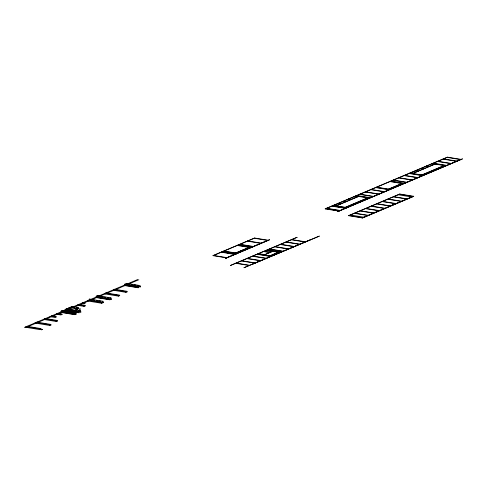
<?xml version="1.0" encoding="UTF-8"?>
<svg xmlns="http://www.w3.org/2000/svg" width="487" height="487" viewBox="0 0 487 487"><rect width="100%" height="100%" fill="white"/><g stroke="black" fill="none" stroke-linecap="round" stroke-linejoin="round"><path stroke-width="0.73" d="M362.468 217.975L413.743 196.304L399.742 194.009L348.473 215.68L362.468 217.975L413.743 196.304M81.944 303.243L82.06 303.133M43.982 319.216L45.571 318.522L57.265 320.44L57.454 320.994L56.242 321.505L44.548 319.594L44.354 319.04L45.815 319.277M37.322 322.035L35.788 322.662L35.983 323.21L49.765 325.468L50.977 324.957L50.788 324.403L37.006 322.144L37.201 322.698L50.977 324.957M71.199 307.912L71.023 308.046M97.297 296.705L97.163 296.766M62.439 310.542L60.875 311.205L61.325 312.496L74.675 314.687L76.24 314.024L75.789 312.733L62.439 310.542L62.89 311.838L76.24 314.024M68.594 308.813L67.109 308.569L64.85 309.525L65.301 310.816L79.174 312.782L65.824 310.596L65.368 309.306L66.524 309.495M72.24 306.402L68.241 308.088L68.697 309.385L74.602 310.353L78.602 308.661L78.151 307.37L72.24 306.402L72.691 307.693L78.602 308.661M89.596 299.968L88.092 300.607L88.317 301.088L101.667 303.273L103.408 302.537L102.952 301.246L89.608 299.061L89.084 299.28L89.535 300.57L102.885 302.762M97.589 295.682L96.024 296.346L96.481 297.636L109.831 299.822L111.395 299.164L110.939 297.874L97.589 295.682L98.045 296.973L111.395 299.164M126.401 284.14L125.183 284.651L140.53 286.843L140.079 285.552L126.73 283.367L124.471 284.323L124.922 285.613L138.271 287.799L138.795 287.58L138.338 286.289M66.78 309.342L65.562 309.86L80.909 312.051L80.458 310.761L75.266 309.909M68.697 308.533L71.912 307.175M24.35 327.447L137.675 279.538M26.006 326.844L27.272 326.266M34.297 323.295L34.851 323.094M49.942 316.672L50.502 316.459M52.085 315.771L50.867 316.282L51.062 316.836L54.952 317.475L56.169 316.964L55.975 316.41L52.085 315.771L52.273 316.325L56.169 316.964M56.547 313.914L56.352 314.06M57.996 313.269L56.784 313.786L56.973 314.334L60.869 314.973L62.08 314.462L61.892 313.908L57.996 313.269L58.19 313.823L62.08 314.462M66.396 309.793L65.989 309.963M67.176 309.428L67.571 309.233M68.764 308.721L71.979 307.358M77.835 304.941L79.119 304.338L85.03 305.306L85.225 305.86L84.008 306.378L78.097 305.41L77.902 304.856M82.394 302.963L83.624 302.433L84.854 302.634L85.042 303.188L83.831 303.705L82.601 303.504L82.406 302.951L83.636 303.151L83.831 303.705M87.216 300.978L87.581 300.82M89.9 299.87L90.308 299.688M97.023 296.796L96.657 296.954L96.962 296.887M113.55 289.783L113.739 290.337L125.92 292.334L127.137 291.823L126.943 291.269L114.762 289.272L113.702 289.838M60.4 312.453L60.729 312.398M87.453 300.96L87.794 300.814M88.549 300.497L88.141 300.637M66.463 309.963L66.774 309.775M25.61 327.599L138.838 279.733M98.727 297.697L99.251 297.478M78.151 307.37L76.149 307.346M102.812 298.367L103.329 298.147M104.541 298.653L105.058 298.434M80.458 310.761L78.456 310.736M102.434 301.465L102.952 301.246M110.421 298.093L110.939 297.874M108.619 299.322L109.143 299.097M213.087 255.675L254.798 238.04M119.729 295.639L106.379 293.454L106.184 292.9L104.967 293.411L105.162 293.965L118.511 296.157L119.729 295.639L119.534 295.085L106.05 292.973M325.298 208.905L447.65 157.179M41.133 329.121L27.351 326.862L27.162 326.308L40.938 328.567L41.133 329.121L39.916 329.632L26.14 327.374L25.945 326.82M223.436 252.272L224.653 251.755M239.945 245.29L241.162 244.778M336.164 205.794L358.408 196.389M412.635 173.463L434.879 164.058M336.377 205.831L358.627 196.425M412.848 173.5L435.098 164.095M227.624 252.96L228.841 252.443M244.133 245.978L245.351 245.466M229.28 253.228L230.497 252.716M245.789 246.252L247.006 245.734M233.468 253.916L234.685 253.404M235.209 253.179L249.46 247.159M249.983 246.933L251.195 246.422M235.422 253.216L249.673 247.189M235.641 253.252L249.892 247.226M344.814 207.517L368.099 197.673M421.279 175.186L444.57 165.343M345.027 207.553L368.318 197.704M388.023 189.309L402.274 183.289M421.498 175.223L444.789 165.379M388.236 189.346L402.487 183.325M226.437 257.86L268.148 240.225M338.648 211.096L461 159.371M348.692 215.717L399.961 194.045M264.161 254.859L272.501 251.329M264.374 254.896L272.72 251.365M269.348 256.016L278.734 252.047M269.567 256.052L278.948 252.083M270.9 256.265L280.281 252.303M362.036 217.908L413.311 196.231M45.528 318.583L45.766 319.076L57.454 320.994M65.179 310.529L64.868 310.578M461.219 159.401L447.437 157.143L325.085 208.868L338.867 211.127M447.133 157.398L460.477 159.59M443.566 158.908L456.916 161.094M443.048 159.127L456.398 161.313M438.008 161.258L451.358 163.443M437.484 161.477L450.834 163.669M433.4 163.206L446.749 165.391M432.882 163.425L446.226 165.61M432.359 163.644L444.047 165.562M431.835 163.869L434.361 164.277M426.886 165.957L429.406 166.371M426.362 166.183L428.883 166.597M421.322 168.313L423.842 168.727M420.798 168.532L423.325 168.946M415.758 170.663L418.284 171.077M415.241 170.882L417.761 171.296M410.632 172.83L413.153 173.244M410.115 173.049L421.803 174.967M409.591 173.269L422.941 175.46M409.068 173.494L422.418 175.679M404.636 175.363L417.986 177.554M404.119 175.588L417.462 177.773M399.078 177.718L412.422 179.904M398.555 177.938L411.905 180.123M393.514 180.068L406.864 182.254M392.991 180.287L406.341 182.473M390.994 181.134L404.344 183.319M390.471 181.353L403.82 183.538M389.953 181.572L401.751 183.508M376.743 187.16L388.541 189.09M376.22 187.379L389.57 189.565M375.702 187.598L389.052 189.784M371.271 189.473L384.62 191.659M399.437 194.264L412.787 196.45M370.747 189.693L384.097 191.878M398.22 194.776L411.57 196.967M365.707 191.823L379.056 194.009M393.788 196.651L407.138 198.836M365.183 192.042L378.533 194.234M393.271 196.87L406.615 199.061M360.143 194.173L373.492 196.364M359.625 194.392L372.975 196.584M388.23 199L401.574 201.192M387.707 199.226L401.057 201.411M356.928 195.537L370.278 197.722M356.411 195.756L369.761 197.941M355.887 195.975L367.582 197.892M355.364 196.194L357.89 196.608M354.585 196.523L357.105 196.937M382.666 201.356L396.016 203.542M354.061 196.748L356.587 197.162M382.143 201.575L395.493 203.761M349.021 198.879L351.547 199.293M377.102 203.706L390.452 205.891M348.503 199.098L351.024 199.512M376.585 203.925L389.935 206.111M343.463 201.228L345.983 201.642M371.544 206.056L384.894 208.241M342.939 201.448L345.46 201.862M371.021 206.275L384.371 208.466M337.899 203.578L340.419 203.992M337.375 203.797L339.902 204.211M365.981 208.406L379.33 210.597M365.463 208.625L378.807 210.816M334.161 205.161L336.687 205.575M333.644 205.38L345.332 207.298M333.12 205.599L346.47 207.785M332.597 205.818L345.947 208.01M332.341 205.928L345.685 208.119M360.423 210.755L373.773 212.947M331.817 206.153L345.167 208.339M359.899 210.981L373.249 213.166M326.777 208.284L340.127 210.469M354.859 213.111L368.209 215.297M326.253 208.503L339.603 210.688M325.821 208.686L339.171 210.871M354.335 213.33L367.685 215.516M350.427 214.98L363.777 217.172M349.209 215.498L362.559 217.683M310.852 239.567L243.896 267.747L319.411 236.073L252.455 264.252M291.987 239.586L305.337 241.771M291.463 239.805L304.813 241.99M286.423 241.936L299.773 244.121M285.906 242.155L299.249 244.346M268.367 240.261L254.585 238.003L212.874 255.638L226.656 257.897M254.275 238.259L267.625 240.45M280.865 244.285L294.215 246.477M280.342 244.511L293.691 246.696M247.932 240.943L261.282 243.129M247.414 241.162L260.764 243.348M275.301 246.641L288.651 248.827M274.778 246.86L288.127 249.046M269.737 248.991L283.087 251.176M240.024 244.285L253.374 246.471M269.22 249.21L282.57 251.395M239.507 244.504L252.856 246.696M238.289 245.022L251.639 247.207M267.564 249.91L280.914 252.096M237.766 245.241L251.115 247.426M267.04 250.129L280.39 252.321M237.248 245.46L248.936 247.378M249.368 247.445L250.592 247.646M266.523 250.348L278.211 252.266M265.999 250.574L271.977 251.554M264.179 251.341L270.157 252.321M263.656 251.56L269.64 252.54M243.372 249.983L244.602 250.184M242.855 250.202L244.078 250.403M258.7 253.66L264.678 254.64M258.177 253.879L269.871 255.797M257.653 254.098L271.003 256.284M257.136 254.317L270.486 256.509M224.038 251.042L235.726 252.96M236.158 253.033L237.388 253.234M253.057 256.04L266.407 258.232M223.515 251.268L236.865 253.453M222.997 251.487L236.341 253.672M252.534 256.265L265.884 258.451M221.78 251.998L235.13 254.19M221.256 252.217L234.606 254.409M247.493 258.396L260.843 260.582M246.97 258.615L260.32 260.801M213.61 255.456L226.96 257.641M241.936 260.746L255.279 262.931M241.412 260.965L254.762 263.157M236.372 263.096L249.721 265.287M235.848 263.315L249.198 265.506M128.434 283.951L129.919 284.195M131.399 284.438L132.884 284.682M134.363 284.925L135.849 285.163M137.334 285.406L138.813 285.65M140.53 286.843L127.18 284.658L126.73 283.367M138.795 287.58L125.445 285.394L124.995 284.098M127.137 291.823L114.956 289.826L114.762 289.272M100.036 296.388L97.071 295.907L97.522 297.198L110.872 299.383M101.521 296.632L103.001 296.875M104.486 297.119L105.971 297.362M107.45 297.606L108.936 297.849M97.698 296.315L96.548 296.126L96.998 297.417L110.348 299.602M90.57 299.523L92.049 299.767M93.534 300.01L95.014 300.254M96.499 300.497L97.984 300.741M99.464 300.984L100.949 301.228M103.408 302.537L90.058 300.351L89.608 299.061M85.042 303.188L83.819 302.987L83.624 302.433M85.225 305.86L79.314 304.892L79.119 304.338M74.675 307.108L71.717 306.621L72.173 307.912L78.078 308.88L77.89 308.326M68.07 309.032L66.585 308.788L67.042 310.085M75.485 310.249L76.97 310.493M74.864 310.243L68.959 309.269L68.503 307.979M80.909 312.051L67.559 309.86L67.109 308.569M65.106 310.298L65.428 310.402M63.401 311.01L61.916 310.767L62.373 312.057L75.722 314.243M64.887 311.248L72.301 312.465M73.787 312.709L75.266 312.952M75.199 314.462L61.849 312.277L61.399 310.986M35.393 322.832L35.466 322.863M136.683 286.015L136.877 286.569M130.839 285.059L131.033 285.613M126.206 283.586L126.663 284.877M125.725 291.78L125.92 292.334M118.317 295.603L118.511 296.157M101.473 302.719L101.667 303.273M83.813 305.824L84.008 306.378M76.989 311.211L77.183 311.765M71.181 310.256L71.376 310.809M56.048 320.951L56.242 321.505M49.571 324.92L49.765 325.468M236.56 253.709L235.343 254.22L236.56 253.709M253.07 246.726L251.852 247.244L253.07 246.726M269.488 257.057L268.27 257.568L269.488 257.057M405.774 182.844L404.557 183.356L405.774 182.844M292.778 247.207L291.561 247.725L292.778 247.207M392.845 205.009L391.627 205.526L392.845 205.009M76.459 309.671L76.964 309.75L76.459 309.671M79.923 308.971L79.405 309.19L80.428 309.05L79.923 308.971M42.576 329.303L41.358 329.821L42.576 329.303M269.579 239.75L225.438 258.408L269.579 239.75M462.431 158.89L337.649 211.644L462.431 158.89M297.07 237.309L230.333 265.525L297.07 237.309"/></g></svg>
